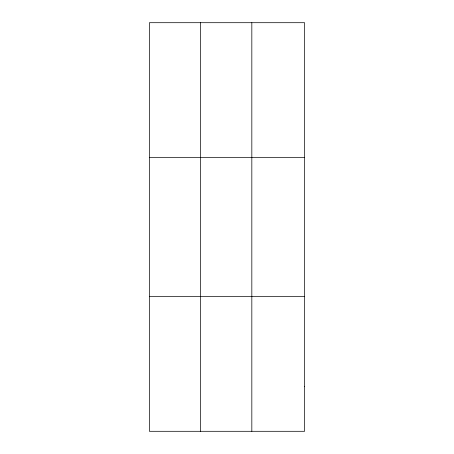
<?xml version="1.0" encoding="UTF-8"?>
<svg xmlns="http://www.w3.org/2000/svg" width="454" height="454" viewBox="0 0 454 454"><rect width="100%" height="100%" fill="white"/><g stroke="black" fill="none" stroke-linecap="round" stroke-linejoin="round"><path stroke-width="0.68" d="M200.617 431.3L200.617 22.7M251.828 431.3L251.828 22.7M149.411 157.538L304.589 157.538M149.411 296.462L304.589 296.462M304.589 386.354L304.589 431.3L149.411 431.3L149.411 22.7L304.589 22.7L304.589 386.354"/></g></svg>
